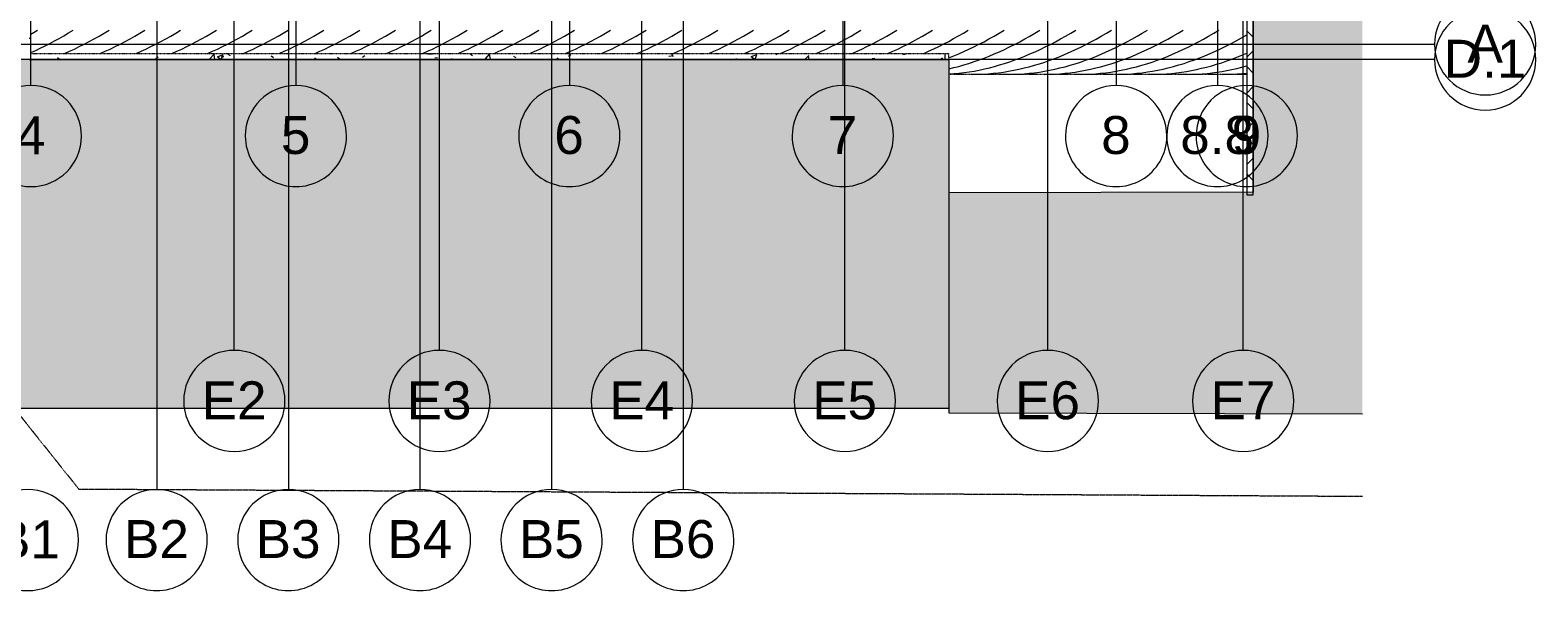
# Model space of a CAD drawing. Header units: inches. Extents: x -4124 to 2030, y 10168 to 14873.
# Drawn here: x 246 to 2030, y 10168 to 10835 of the extents above; entities that cross this region are included whole.
import ezdxf

# ---------------------------------------------------------------- set-up
doc = ezdxf.new("R2010")
doc.units = ezdxf.units.IN
doc.header["$MEASUREMENT"] = 0
for name, pattern in [('Demolished', [0.1875, 0.125, -0.0625]), ('Double Dash 3_8_', [1, 0.375, -0.125, 0.125, -0.125, 0.125, -0.125]), ('Grid Line 1_2_', [0.875, 0.5, -0.125, 0.125, -0.125])]:
    doc.linetypes.add(name, pattern=pattern)
for name, color, linetype, lineweight in [('A-ROOF', 132, 'Demolished', 9), ('A-ROOF-PATT', 132, 'Demolished', 9), ('A-WALL', 113, 'Continuous', 9), ('A-WALL-PATT', 111, 'Continuous', 13), ('C-PROP-LINE', 91, 'Double Dash 3_8_', 9), ('S-BEAM', 12, 'Continuous', 9), ('S-GRID', 1, 'Continuous', 9), ('S-GRID-IDEN', 1, 'Continuous', 9)]:
    doc.layers.add(name, color=color, linetype=linetype, lineweight=lineweight)
doc.styles.add('Arial', font='arial.ttf', dxfattribs={"height": 45})

# ---------------------------------------------------------------- blocks, each defined once
blk = doc.blocks.new('Conc Beam - Conc Beam-1196117-DEMO PLAN - MEZZ')
at = {"layer": 'S-BEAM'}
h = blk.add_hatch(dxfattribs=at)
h.set_pattern_fill('FP_8', color=8, style=0, pattern_type=2)
h.set_pattern_definition([(50, (0, 0), (68.8574, -6.02404), [7.2, -79.2]), (355, (0, 0), (-13.3201, 72.2107), [5.76, -63.36]), (100.451, (5.74, -0.5), (55.53753, 66.1862), [6.119, -67.31]), (46.184, (0, 19.2), (102.45503, -15.8907), [10.8, -118.8]), (96.636, (8.54, 17.88), (89.7274, 93.5155), [9.179, -100.964]), (351.184, (0, 19.2), (89.7283, 93.5149), [8.64, -95.04]), (21, (9.6, 14.4), (57.30352, -38.65147), [7.2, -79.2]), (326, (9.6, 14.4), (23.3584, 69.61462), [5.76, -63.36]), (71.451, (14.375, 11.18), (80.66193, 30.96264), [6.119, -67.31]), (37.5, (0, 0), (1.167627, 31.957773), [3.168, -59.424, 3.168, -61.152, -63.6]), (37.5, (0, 0), (1.167627, 31.957773), [-126.912, 3.168, -60.432]), (7.5, (0, 0), (25.2549, 37.86335), [3.168, -33.504, 3.168, -57.984, -24.24]), (7.5, (0, 0), (25.2549, 37.86335), [-97.824, 3.168, -21.072]), (327.5, (-21.408, 0), (51.247365, -2.16529), [3.168, -20.832, 3.168, -71.712, -99.36]), (327.5, (-21.408, 0), (51.247365, -2.16529), [-98.88, 3.168, -96.192]), (317.5, (-31.01, 0), (55.98627, 9.60998), [3.168, -28.032, 3.168, -46.56, -70.56]), (317.5, (-31.01, 0), (55.98627, 9.60998), [-80.928, 3.168, -67.392])])
h.paths.add_polyline_path([(-3028.2, 10800.4), (-1943.2, 10800.4), (-1943.2, 10807.7), (-3026.2, 10807.7), (-3026.2, 10825.4), (-3028.2, 10825.4), (-3028.2, 10807.7)], flags=0)
for p, q in [((-3026.2, 10825.4), (-3028.2, 10825.4)), ((-1943.2, 10807.7), (-1943.2, 10800.4))]:
    blk.add_line(p, q, dxfattribs=at)
blk = doc.blocks.new('FP_56-DEMO PLAN - MEZZ')
at = {"layer": 'A-ROOF-PATT', "color": 20, "linetype": 'Continuous'}
for p, q in [((-3026.2, 10830.7), (-3022.3, 10833)), ((-3022.3, 10833), (-3018.5, 10835.3)), ((-2987.2, 10828.7), (-2981.6, 10831.9)), ((-2981.6, 10831.9), (-2976, 10835.3)), ((-2945.4, 10828.3), (-2939.5, 10831.8)), ((-2939.5, 10831.8), (-2933.6, 10835.3)), ((-2903, 10828.3), (-2897.1, 10831.8)), ((-2897.1, 10831.8), (-2891.2, 10835.3)), ((-2860.5, 10828.3), (-2854.6, 10831.8)), ((-2854.6, 10831.8), (-2848.8, 10835.3)), ((-2818.1, 10828.3), (-2812.2, 10831.8)), ((-2812.2, 10831.8), (-2806.3, 10835.3)), ((-2775.7, 10828.3), (-2769.8, 10831.8)), ((-2769.8, 10831.8), (-2763.9, 10835.3)), ((-2733.2, 10828.3), (-2727.4, 10831.8)), ((-2727.4, 10831.8), (-2721.5, 10835.3)), ((-2690.8, 10828.3), (-2684.9, 10831.8)), ((-2684.9, 10831.8), (-2679.1, 10835.3)), ((-2648.4, 10828.3), (-2642.5, 10831.8)), ((-2642.5, 10831.8), (-2636.6, 10835.3)), ((-2606, 10828.3), (-2600.1, 10831.8)), ((-2600.1, 10831.8), (-2594.2, 10835.3)), ((-2563.5, 10828.3), (-2557.7, 10831.8)), ((-2557.7, 10831.8), (-2551.8, 10835.3)), ((-2521.1, 10828.3), (-2515.2, 10831.8)), ((-2515.2, 10831.8), (-2509.3, 10835.3)), ((-2478.7, 10828.3), (-2472.8, 10831.8)), ((-2472.8, 10831.8), (-2466.9, 10835.3)), ((-2436.3, 10828.3), (-2430.4, 10831.8)), ((-2430.4, 10831.8), (-2424.5, 10835.3)), ((-2393.8, 10828.3), (-2388, 10831.8)), ((-2388, 10831.8), (-2382.1, 10835.3)), ((-2351.4, 10828.3), (-2345.5, 10831.8)), ((-2345.5, 10831.8), (-2339.6, 10835.3)), ((-2309, 10828.3), (-2303.1, 10831.8)), ((-2303.1, 10831.8), (-2297.2, 10835.3)), ((-2266.6, 10828.3), (-2260.7, 10831.8)), ((-2260.7, 10831.8), (-2254.8, 10835.3)), ((-2224.1, 10828.3), (-2218.2, 10831.8)), ((-2218.2, 10831.8), (-2212.4, 10835.3)), ((-2181.7, 10828.3), (-2175.8, 10831.8)), ((-2175.8, 10831.8), (-2169.9, 10835.3)), ((-2139.3, 10828.3), (-2133.4, 10831.8)), ((-2133.4, 10831.8), (-2127.5, 10835.3)), ((-2096.9, 10828.3), (-2091, 10831.8)), ((-2091, 10831.8), (-2085.1, 10835.3)), ((-2054.4, 10828.3), (-2048.5, 10831.8)), ((-2048.5, 10831.8), (-2042.7, 10835.3)), ((-2012, 10828.3), (-2006.1, 10831.8)), ((-2006.1, 10831.8), (-2000.2, 10835.3)), ((-1969.6, 10828.3), (-1963.7, 10831.8)), ((-1963.7, 10831.8), (-1957.8, 10835.3)), ((-3020.6, 10811.3), (-3015.1, 10813.9)), ((-3015.1, 10813.9), (-3009.5, 10816.7)), ((-3009.5, 10816.7), (-3003.9, 10819.5)), ((-3003.9, 10819.5), (-2998.3, 10822.5)), ((-2998.3, 10822.5), (-2992.8, 10825.5)), ((-2992.8, 10825.5), (-2987.2, 10828.7)), ((-2974.8, 10812.9), (-2968.9, 10815.8)), ((-2968.9, 10815.8), (-2963, 10818.7)), ((-2963, 10818.7), (-2957.1, 10821.8)), ((-2957.1, 10821.8), (-2951.3, 10825)), ((-2951.3, 10825), (-2945.4, 10828.3)), ((-2932.4, 10812.9), (-2926.5, 10815.8)), ((-2926.5, 10815.8), (-2920.6, 10818.7)), ((-2920.6, 10818.7), (-2914.7, 10821.8)), ((-2914.7, 10821.8), (-2908.8, 10825)), ((-2908.8, 10825), (-2903, 10828.3)), ((-2889.9, 10812.9), (-2884.1, 10815.8)), ((-2884.1, 10815.8), (-2878.2, 10818.7)), ((-2878.2, 10818.7), (-2872.3, 10821.8)), ((-2872.3, 10821.8), (-2866.4, 10825)), ((-2866.4, 10825), (-2860.5, 10828.3)), ((-2847.5, 10812.9), (-2841.6, 10815.8)), ((-2841.6, 10815.8), (-2835.8, 10818.7)), ((-2835.8, 10818.7), (-2829.9, 10821.8)), ((-2829.9, 10821.8), (-2824, 10825)), ((-2824, 10825), (-2818.1, 10828.3)), ((-2805.1, 10812.9), (-2799.2, 10815.8)), ((-2799.2, 10815.8), (-2793.3, 10818.7)), ((-2793.3, 10818.7), (-2787.4, 10821.8)), ((-2787.4, 10821.8), (-2781.6, 10825)), ((-2781.6, 10825), (-2775.7, 10828.3)), ((-2762.7, 10812.9), (-2756.8, 10815.8)), ((-2756.8, 10815.8), (-2750.9, 10818.7)), ((-2750.9, 10818.7), (-2745, 10821.8)), ((-2745, 10821.8), (-2739.1, 10825)), ((-2739.1, 10825), (-2733.2, 10828.3)), ((-2720.2, 10812.9), (-2714.4, 10815.8)), ((-2714.4, 10815.8), (-2708.5, 10818.7)), ((-2708.5, 10818.7), (-2702.6, 10821.8)), ((-2702.6, 10821.8), (-2696.7, 10825)), ((-2696.7, 10825), (-2690.8, 10828.3)), ((-2677.8, 10812.9), (-2671.9, 10815.8)), ((-2671.9, 10815.8), (-2666, 10818.7)), ((-2666, 10818.7), (-2660.2, 10821.8)), ((-2660.2, 10821.8), (-2654.3, 10825)), ((-2654.3, 10825), (-2648.4, 10828.3)), ((-2635.4, 10812.9), (-2629.5, 10815.8)), ((-2629.5, 10815.8), (-2623.6, 10818.7)), ((-2623.6, 10818.7), (-2617.7, 10821.8)), ((-2617.7, 10821.8), (-2611.9, 10825)), ((-2611.9, 10825), (-2606, 10828.3)), ((-2593, 10812.9), (-2587.1, 10815.8)), ((-2587.1, 10815.8), (-2581.2, 10818.7)), ((-2581.2, 10818.7), (-2575.3, 10821.8)), ((-2575.3, 10821.8), (-2569.4, 10825)), ((-2569.4, 10825), (-2563.5, 10828.3)), ((-2550.5, 10812.9), (-2544.6, 10815.8)), ((-2544.6, 10815.8), (-2538.8, 10818.7)), ((-2538.8, 10818.7), (-2532.9, 10821.8)), ((-2532.9, 10821.8), (-2527, 10825)), ((-2527, 10825), (-2521.1, 10828.3)), ((-2508.1, 10812.9), (-2502.2, 10815.8)), ((-2502.2, 10815.8), (-2496.3, 10818.7)), ((-2496.3, 10818.7), (-2490.5, 10821.8)), ((-2490.5, 10821.8), (-2484.6, 10825)), ((-2484.6, 10825), (-2478.7, 10828.3)), ((-2465.7, 10812.9), (-2459.8, 10815.8)), ((-2459.8, 10815.8), (-2453.9, 10818.7)), ((-2453.9, 10818.7), (-2448, 10821.8)), ((-2448, 10821.8), (-2442.1, 10825)), ((-2442.1, 10825), (-2436.3, 10828.3)), ((-2423.3, 10812.9), (-2417.4, 10815.8)), ((-2417.4, 10815.8), (-2411.5, 10818.7)), ((-2411.5, 10818.7), (-2405.6, 10821.8)), ((-2405.6, 10821.8), (-2399.7, 10825)), ((-2399.7, 10825), (-2393.8, 10828.3)), ((-2380.8, 10812.9), (-2374.9, 10815.8)), ((-2374.9, 10815.8), (-2369.1, 10818.7)), ((-2369.1, 10818.7), (-2363.2, 10821.8)), ((-2363.2, 10821.8), (-2357.3, 10825)), ((-2357.3, 10825), (-2351.4, 10828.3)), ((-2338.4, 10812.9), (-2332.5, 10815.8)), ((-2332.5, 10815.8), (-2326.6, 10818.7)), ((-2326.6, 10818.7), (-2320.8, 10821.8)), ((-2320.8, 10821.8), (-2314.9, 10825)), ((-2314.9, 10825), (-2309, 10828.3)), ((-2296, 10812.9), (-2290.1, 10815.8)), ((-2290.1, 10815.8), (-2284.2, 10818.7)), ((-2284.2, 10818.7), (-2278.3, 10821.8)), ((-2278.3, 10821.8), (-2272.4, 10825)), ((-2272.4, 10825), (-2266.6, 10828.3)), ((-2253.5, 10812.9), (-2247.7, 10815.8)), ((-2247.7, 10815.8), (-2241.8, 10818.7)), ((-2241.8, 10818.7), (-2235.9, 10821.8)), ((-2235.9, 10821.8), (-2230, 10825)), ((-2230, 10825), (-2224.1, 10828.3)), ((-2211.1, 10812.9), (-2205.2, 10815.8)), ((-2205.2, 10815.8), (-2199.4, 10818.7)), ((-2199.4, 10818.7), (-2193.5, 10821.8)), ((-2193.5, 10821.8), (-2187.6, 10825)), ((-2187.6, 10825), (-2181.7, 10828.3)), ((-2168.7, 10812.9), (-2162.8, 10815.8)), ((-2162.8, 10815.8), (-2156.9, 10818.7)), ((-2156.9, 10818.7), (-2151, 10821.8)), ((-2151, 10821.8), (-2145.2, 10825)), ((-2145.2, 10825), (-2139.3, 10828.3)), ((-2126.3, 10812.9), (-2120.4, 10815.8)), ((-2120.4, 10815.8), (-2114.5, 10818.7)), ((-2114.5, 10818.7), (-2108.6, 10821.8)), ((-2108.6, 10821.8), (-2102.7, 10825)), ((-2102.7, 10825), (-2096.9, 10828.3)), ((-2083.8, 10812.9), (-2078, 10815.8)), ((-2078, 10815.8), (-2072.1, 10818.7)), ((-2072.1, 10818.7), (-2066.2, 10821.8)), ((-2066.2, 10821.8), (-2060.3, 10825)), ((-2060.3, 10825), (-2054.4, 10828.3)), ((-2041.4, 10812.9), (-2035.5, 10815.8)), ((-2035.5, 10815.8), (-2029.6, 10818.7)), ((-2029.6, 10818.7), (-2023.8, 10821.8)), ((-2023.8, 10821.8), (-2017.9, 10825)), ((-2017.9, 10825), (-2012, 10828.3)), ((-1999, 10812.9), (-1993.1, 10815.8)), ((-1993.1, 10815.8), (-1987.2, 10818.7)), ((-1987.2, 10818.7), (-1981.3, 10821.8)), ((-1981.3, 10821.8), (-1975.5, 10825)), ((-1975.5, 10825), (-1969.6, 10828.3)), ((-1956.4, 10813), (-1950.5, 10815.9)), ((-1950.5, 10815.9), (-1944.5, 10818.9)), ((-1944.5, 10818.9), (-1938.6, 10822)), ((-3026.2, 10808.8), (-3020.6, 10811.3)), ((-2986.6, 10807.6), (-2980.7, 10810.2)), ((-2980.7, 10810.2), (-2974.8, 10812.9)), ((-2944.1, 10807.6), (-2938.3, 10810.2)), ((-2938.3, 10810.2), (-2932.4, 10812.9)), ((-2901.7, 10807.6), (-2895.8, 10810.2)), ((-2895.8, 10810.2), (-2889.9, 10812.9)), ((-2859.3, 10807.6), (-2853.4, 10810.2)), ((-2853.4, 10810.2), (-2847.5, 10812.9)), ((-2816.9, 10807.6), (-2811, 10810.2)), ((-2811, 10810.2), (-2805.1, 10812.9)), ((-2774.4, 10807.6), (-2768.5, 10810.2)), ((-2768.5, 10810.2), (-2762.7, 10812.9)), ((-2732, 10807.6), (-2726.1, 10810.2)), ((-2726.1, 10810.2), (-2720.2, 10812.9)), ((-2689.6, 10807.6), (-2683.7, 10810.2)), ((-2683.7, 10810.2), (-2677.8, 10812.9)), ((-2647.2, 10807.6), (-2641.3, 10810.2)), ((-2641.3, 10810.2), (-2635.4, 10812.9)), ((-2604.7, 10807.6), (-2598.8, 10810.2)), ((-2598.8, 10810.2), (-2593, 10812.9)), ((-2562.3, 10807.6), (-2556.4, 10810.2)), ((-2556.4, 10810.2), (-2550.5, 10812.9)), ((-2519.9, 10807.6), (-2514, 10810.2)), ((-2514, 10810.2), (-2508.1, 10812.9)), ((-2477.4, 10807.6), (-2471.6, 10810.2)), ((-2471.6, 10810.2), (-2465.7, 10812.9)), ((-2435, 10807.6), (-2429.1, 10810.2)), ((-2429.1, 10810.2), (-2423.3, 10812.9)), ((-2392.6, 10807.6), (-2386.7, 10810.2)), ((-2386.7, 10810.2), (-2380.8, 10812.9)), ((-2350.2, 10807.6), (-2344.3, 10810.2)), ((-2344.3, 10810.2), (-2338.4, 10812.9)), ((-2307.7, 10807.6), (-2301.9, 10810.2)), ((-2301.9, 10810.2), (-2296, 10812.9)), ((-2265.3, 10807.6), (-2259.4, 10810.2)), ((-2259.4, 10810.2), (-2253.5, 10812.9)), ((-2222.9, 10807.6), (-2217, 10810.2)), ((-2217, 10810.2), (-2211.1, 10812.9)), ((-2180.5, 10807.6), (-2174.6, 10810.2)), ((-2174.6, 10810.2), (-2168.7, 10812.9)), ((-2138, 10807.6), (-2132.2, 10810.2)), ((-2132.2, 10810.2), (-2126.3, 10812.9)), ((-2095.6, 10807.6), (-2089.7, 10810.2)), ((-2089.7, 10810.2), (-2083.8, 10812.9)), ((-2053.2, 10807.6), (-2047.3, 10810.2)), ((-2047.3, 10810.2), (-2041.4, 10812.9)), ((-2010.8, 10807.6), (-2004.9, 10810.2)), ((-2004.9, 10810.2), (-1999, 10812.9)), ((-1968.3, 10807.6), (-1962.4, 10810.2)), ((-1962.4, 10810.2), (-1956.4, 10813))]:
    blk.add_line(p, q, dxfattribs=at)
blk = doc.blocks.new('FP_57-DEMO PLAN - MEZZ')
at = {"layer": 'A-ROOF', "color": 1}
blk.add_line((-1938.6, 10782.9), (-1585.5, 10782.9), dxfattribs=at)
at = {"layer": 'A-ROOF-PATT', "color": 20, "linetype": 'Continuous'}
for p, q in [((-1927, 10828.4), (-1921.2, 10831.8)), ((-1921.2, 10831.8), (-1915.4, 10835.3)), ((-1884.9, 10828.2), (-1878.9, 10831.7)), ((-1878.9, 10831.7), (-1873, 10835.3)), ((-1842.5, 10828.2), (-1836.5, 10831.7)), ((-1836.5, 10831.7), (-1830.5, 10835.3)), ((-1800.1, 10828.2), (-1794.1, 10831.7)), ((-1794.1, 10831.7), (-1788.1, 10835.3)), ((-1757.9, 10828.1), (-1751.8, 10831.6)), ((-1751.8, 10831.6), (-1745.7, 10835.3)), ((-1715.4, 10828.1), (-1709.3, 10831.6)), ((-1709.3, 10831.6), (-1703.2, 10835.3)), ((-1673, 10828.1), (-1666.9, 10831.6)), ((-1666.9, 10831.6), (-1660.8, 10835.3)), ((-1630.6, 10828.1), (-1624.5, 10831.6)), ((-1624.5, 10831.6), (-1618.4, 10835.3)), ((-1938.6, 10822), (-1932.8, 10825.2)), ((-1932.8, 10825.2), (-1927, 10828.4)), ((-1914.7, 10812.6), (-1908.7, 10815.5)), ((-1908.7, 10815.5), (-1902.8, 10818.5)), ((-1902.8, 10818.5), (-1896.8, 10821.6)), ((-1896.8, 10821.6), (-1890.9, 10824.9)), ((-1890.9, 10824.9), (-1884.9, 10828.2)), ((-1872.5, 10812.5), (-1866.5, 10815.4)), ((-1866.5, 10815.4), (-1860.5, 10818.4)), ((-1860.5, 10818.4), (-1854.5, 10821.6)), ((-1854.5, 10821.6), (-1848.5, 10824.8)), ((-1848.5, 10824.8), (-1842.5, 10828.2)), ((-1830.2, 10812.5), (-1824.2, 10815.4)), ((-1824.2, 10815.4), (-1818.2, 10818.4)), ((-1818.2, 10818.4), (-1812.2, 10821.5)), ((-1812.2, 10821.5), (-1806.2, 10824.8)), ((-1806.2, 10824.8), (-1800.1, 10828.2)), ((-1788.3, 10812.2), (-1782.2, 10815.1)), ((-1782.2, 10815.1), (-1776.2, 10818.2)), ((-1776.2, 10818.2), (-1770.1, 10821.4)), ((-1770.1, 10821.4), (-1764, 10824.7)), ((-1764, 10824.7), (-1757.9, 10828.1)), ((-1745.9, 10812.2), (-1739.8, 10815.1)), ((-1739.8, 10815.1), (-1733.7, 10818.2)), ((-1733.7, 10818.2), (-1727.6, 10821.4)), ((-1727.6, 10821.4), (-1721.5, 10824.7)), ((-1721.5, 10824.7), (-1715.4, 10828.1)), ((-1703.5, 10812.2), (-1697.4, 10815.1)), ((-1697.4, 10815.1), (-1691.3, 10818.2)), ((-1691.3, 10818.2), (-1685.2, 10821.4)), ((-1685.2, 10821.4), (-1679.1, 10824.7)), ((-1679.1, 10824.7), (-1673, 10828.1)), ((-1661.1, 10812.2), (-1655, 10815.1)), ((-1655, 10815.1), (-1648.9, 10818.2)), ((-1648.9, 10818.2), (-1642.8, 10821.4)), ((-1642.8, 10821.4), (-1636.7, 10824.7)), ((-1636.7, 10824.7), (-1630.6, 10828.1)), ((-1616.4, 10813.2), (-1610.2, 10816.3)), ((-1610.2, 10816.3), (-1604.1, 10819.4)), ((-1604.1, 10819.4), (-1597.9, 10822.7)), ((-1597.9, 10822.7), (-1591.7, 10826.1)), ((-1591.7, 10826.1), (-1585.5, 10829.6)), ((-1938.6, 10802.4), (-1932.6, 10804.7)), ((-1932.6, 10804.7), (-1926.6, 10807.2)), ((-1926.6, 10807.2), (-1920.7, 10809.9)), ((-1920.7, 10809.9), (-1914.7, 10812.6)), ((-1920.6, 10794), (-1914.6, 10795.9)), ((-1914.6, 10795.9), (-1908.6, 10797.9)), ((-1908.6, 10797.9), (-1902.6, 10800)), ((-1902.6, 10800), (-1896.6, 10802.2)), ((-1896.6, 10802.2), (-1890.6, 10804.6)), ((-1890.6, 10804.6), (-1884.6, 10807.1)), ((-1884.6, 10807.1), (-1878.6, 10809.7)), ((-1878.6, 10809.7), (-1872.5, 10812.5)), ((-1878.4, 10794), (-1872.4, 10795.8)), ((-1872.4, 10795.8), (-1866.3, 10797.8)), ((-1866.3, 10797.8), (-1860.3, 10799.9)), ((-1860.3, 10799.9), (-1854.3, 10802.2)), ((-1854.3, 10802.2), (-1848.3, 10804.5)), ((-1848.3, 10804.5), (-1842.3, 10807)), ((-1842.3, 10807), (-1836.3, 10809.7)), ((-1836.3, 10809.7), (-1830.2, 10812.5)), ((-1831, 10795.5), (-1824.9, 10797.5)), ((-1824.9, 10797.5), (-1818.8, 10799.6)), ((-1818.8, 10799.6), (-1812.7, 10801.8)), ((-1812.7, 10801.8), (-1806.6, 10804.2)), ((-1806.6, 10804.2), (-1800.5, 10806.8)), ((-1800.5, 10806.8), (-1794.4, 10809.4)), ((-1794.4, 10809.4), (-1788.3, 10812.2)), ((-1788.6, 10795.5), (-1782.5, 10797.5)), ((-1782.5, 10797.5), (-1776.4, 10799.6)), ((-1776.4, 10799.6), (-1770.3, 10801.8)), ((-1770.3, 10801.8), (-1764.2, 10804.2)), ((-1764.2, 10804.2), (-1758.1, 10806.8)), ((-1758.1, 10806.8), (-1752, 10809.4)), ((-1752, 10809.4), (-1745.9, 10812.2)), ((-1746.2, 10795.5), (-1740.1, 10797.5)), ((-1740.1, 10797.5), (-1734, 10799.6)), ((-1734, 10799.6), (-1727.9, 10801.8)), ((-1727.9, 10801.8), (-1721.8, 10804.2)), ((-1721.8, 10804.2), (-1715.7, 10806.8)), ((-1715.7, 10806.8), (-1709.6, 10809.4)), ((-1709.6, 10809.4), (-1703.5, 10812.2)), ((-1703.7, 10795.5), (-1697.6, 10797.5)), ((-1697.6, 10797.5), (-1691.5, 10799.6)), ((-1691.5, 10799.6), (-1685.4, 10801.8)), ((-1685.4, 10801.8), (-1679.3, 10804.2)), ((-1679.3, 10804.2), (-1673.3, 10806.8)), ((-1673.3, 10806.8), (-1667.2, 10809.4)), ((-1667.2, 10809.4), (-1661.1, 10812.2)), ((-1666, 10794), (-1659.8, 10795.9)), ((-1659.8, 10795.9), (-1653.6, 10798)), ((-1653.6, 10798), (-1647.4, 10800.2)), ((-1647.4, 10800.2), (-1641.2, 10802.5)), ((-1641.2, 10802.5), (-1635, 10805)), ((-1635, 10805), (-1628.8, 10807.6)), ((-1628.8, 10807.6), (-1622.6, 10810.4)), ((-1622.6, 10810.4), (-1616.4, 10813.2)), ((-1621.1, 10794.8), (-1615.1, 10796.7)), ((-1615.1, 10796.7), (-1609.2, 10798.7)), ((-1609.2, 10798.7), (-1603.3, 10800.8)), ((-1603.3, 10800.8), (-1597.3, 10803.1)), ((-1597.3, 10803.1), (-1591.4, 10805.5)), ((-1591.4, 10805.5), (-1585.5, 10808)), ((-1938.6, 10789.3), (-1932.6, 10790.8)), ((-1938.6, 10783.3), (-1932.6, 10783.7)), ((-1932.6, 10790.8), (-1926.6, 10792.3)), ((-1932.6, 10783.7), (-1926.5, 10784.3)), ((-1926.6, 10792.3), (-1920.6, 10794)), ((-1926.5, 10784.3), (-1920.5, 10785)), ((-1920.5, 10785), (-1914.5, 10785.8)), ((-1914.5, 10785.8), (-1908.5, 10786.8)), ((-1910.2, 10782.8), (-1904.1, 10782.9)), ((-1908.5, 10786.8), (-1902.5, 10788)), ((-1904.1, 10782.9), (-1898.1, 10783.1)), ((-1902.5, 10788), (-1896.4, 10789.3)), ((-1898.1, 10783.1), (-1892, 10783.5)), ((-1896.4, 10789.3), (-1890.4, 10790.7)), ((-1892, 10783.5), (-1885.9, 10784.1)), ((-1890.4, 10790.7), (-1884.4, 10792.3)), ((-1885.9, 10784.1), (-1879.8, 10784.8)), ((-1884.4, 10792.3), (-1878.4, 10794)), ((-1879.8, 10784.8), (-1873.7, 10785.6)), ((-1873.7, 10785.6), (-1867.6, 10786.6)), ((-1867.8, 10782.8), (-1861.7, 10782.9)), ((-1867.6, 10786.6), (-1861.5, 10787.7)), ((-1861.7, 10782.9), (-1855.6, 10783.1)), ((-1861.5, 10787.7), (-1855.4, 10789)), ((-1855.6, 10783.1), (-1849.5, 10783.5)), ((-1855.4, 10789), (-1849.3, 10790.4)), ((-1849.5, 10783.5), (-1843.4, 10784.1)), ((-1849.3, 10790.4), (-1843.2, 10791.9)), ((-1843.4, 10784.1), (-1837.3, 10784.8)), ((-1843.2, 10791.9), (-1837.1, 10793.6)), ((-1837.3, 10784.8), (-1831.2, 10785.6)), ((-1837.1, 10793.6), (-1831, 10795.5)), ((-1831.2, 10785.6), (-1825.1, 10786.6)), ((-1825.4, 10782.8), (-1819.3, 10782.9)), ((-1825.1, 10786.6), (-1819.1, 10787.7)), ((-1819.3, 10782.9), (-1813.2, 10783.1)), ((-1819.1, 10787.7), (-1813, 10789)), ((-1813.2, 10783.1), (-1807.1, 10783.5)), ((-1813, 10789), (-1806.9, 10790.4)), ((-1807.1, 10783.5), (-1801, 10784.1)), ((-1806.9, 10790.4), (-1800.8, 10791.9)), ((-1801, 10784.1), (-1794.9, 10784.8)), ((-1800.8, 10791.9), (-1794.7, 10793.6)), ((-1794.9, 10784.8), (-1788.8, 10785.6)), ((-1794.7, 10793.6), (-1788.6, 10795.5)), ((-1788.8, 10785.6), (-1782.7, 10786.6)), ((-1783, 10782.8), (-1776.9, 10782.9)), ((-1782.7, 10786.6), (-1776.6, 10787.7)), ((-1776.9, 10782.9), (-1770.8, 10783.1)), ((-1776.6, 10787.7), (-1770.5, 10789)), ((-1770.8, 10783.1), (-1764.7, 10783.5)), ((-1770.5, 10789), (-1764.4, 10790.4)), ((-1764.7, 10783.5), (-1758.6, 10784.1)), ((-1764.4, 10790.4), (-1758.3, 10791.9)), ((-1758.6, 10784.1), (-1752.5, 10784.8)), ((-1758.3, 10791.9), (-1752.2, 10793.6)), ((-1752.5, 10784.8), (-1746.4, 10785.6)), ((-1752.2, 10793.6), (-1746.2, 10795.5)), ((-1746.4, 10785.6), (-1740.3, 10786.6)), ((-1740.4, 10782.8), (-1734.2, 10782.9)), ((-1740.3, 10786.6), (-1734.2, 10787.7)), ((-1734.2, 10787.7), (-1728.1, 10789)), ((-1734.2, 10782.9), (-1728, 10783.2)), ((-1728.1, 10789), (-1722, 10790.4)), ((-1728, 10783.2), (-1721.8, 10783.6)), ((-1722, 10790.4), (-1715.9, 10791.9)), ((-1721.8, 10783.6), (-1715.6, 10784.1)), ((-1715.9, 10791.9), (-1709.8, 10793.6)), ((-1715.6, 10784.1), (-1709.4, 10784.8)), ((-1709.8, 10793.6), (-1703.7, 10795.5)), ((-1709.4, 10784.8), (-1703.2, 10785.7)), ((-1703.2, 10785.7), (-1697, 10786.7)), ((-1698.3, 10782.8), (-1692.3, 10782.9)), ((-1697, 10786.7), (-1690.8, 10787.9)), ((-1692.3, 10782.9), (-1686.4, 10783.1)), ((-1690.8, 10787.9), (-1684.6, 10789.2)), ((-1686.4, 10783.1), (-1680.5, 10783.5)), ((-1684.6, 10789.2), (-1678.4, 10790.7)), ((-1680.5, 10783.5), (-1674.5, 10784)), ((-1678.4, 10790.7), (-1672.2, 10792.3)), ((-1674.5, 10784), (-1668.6, 10784.7)), ((-1672.2, 10792.3), (-1666, 10794)), ((-1668.6, 10784.7), (-1662.6, 10785.4)), ((-1662.6, 10785.4), (-1656.7, 10786.4)), ((-1656.7, 10786.4), (-1650.8, 10787.4)), ((-1655.9, 10782.8), (-1650, 10782.9)), ((-1650.8, 10787.4), (-1644.8, 10788.6)), ((-1650, 10782.9), (-1644.2, 10783.1)), ((-1644.8, 10788.6), (-1638.9, 10790)), ((-1644.2, 10783.1), (-1638.3, 10783.5)), ((-1638.9, 10790), (-1633, 10791.4)), ((-1638.3, 10783.5), (-1632.4, 10784)), ((-1633, 10791.4), (-1627, 10793.1)), ((-1632.4, 10784), (-1626.6, 10784.6)), ((-1627, 10793.1), (-1621.1, 10794.8)), ((-1626.6, 10784.6), (-1620.7, 10785.4)), ((-1620.7, 10785.4), (-1614.8, 10786.3)), ((-1614.8, 10786.3), (-1608.9, 10787.3)), ((-1613.7, 10782.8), (-1608.1, 10782.9)), ((-1608.9, 10787.3), (-1603.1, 10788.5)), ((-1608.1, 10782.9), (-1602.4, 10783.1)), ((-1603.1, 10788.5), (-1597.2, 10789.8)), ((-1602.4, 10783.1), (-1596.8, 10783.4)), ((-1597.2, 10789.8), (-1591.3, 10791.2)), ((-1596.8, 10783.4), (-1591.1, 10783.9)), ((-1591.3, 10791.2), (-1585.5, 10792.8)), ((-1591.1, 10783.9), (-1585.5, 10784.4))]:
    blk.add_line(p, q, dxfattribs=at)
blk = doc.blocks.new('Walls 1 - Walls 1-1277454-DEMO PLAN - MEZZ')
at = {"layer": 'A-ROOF', "linetype": 'Continuous'}
blk.add_hatch(color=161, dxfattribs=at).paths.add_polyline_path([(-1448.4, 10380.1), (-1448.4, 11927.4), (-1956.9, 11927.4), (-1956.8, 11915.8), (-1585.5, 11918.9), (-1585.5, 11790.1), (-1578.7, 11790.1), (-1577.8, 11774.1), (-1577.8, 10643), (-1938.6, 10642.4), (-1938.6, 10381.4), (-1577.8, 10380.4)], flags=0)
for p, q in [((-1956.9, 11927.4), (-1956.8, 11915.8)), ((-1956.8, 11915.8), (-1585.5, 11918.9)), ((-1585.5, 11918.9), (-1585.5, 11774.1)), ((-1585.5, 11774.1), (-1577.8, 11774.1)), ((-1577.8, 11774.1), (-1577.8, 10643)), ((-1577.8, 10643), (-1938.6, 10642.4)), ((-1938.6, 10642.4), (-1938.6, 10381.4)), ((-1938.6, 10381.4), (-1448.4, 10380.1))]:
    blk.add_line(p, q, dxfattribs=at)
blk = doc.blocks.new('Family - ___-1442676-DEMO PLAN - MEZZ')
at = {"layer": 'C-PROP-LINE'}
for p, q in [((-4124.3, 11738.1), (-2969.6, 10291.1)), ((-2969.6, 10291.1), (-1448.4, 10282.5))]:
    blk.add_line(p, q, dxfattribs=at)
blk = doc.blocks.new('Grid - Grid Head - Circle-50561-DEMO PLAN - MEZZ')
at = {"layer": 'S-GRID-IDEN'}
for start, end in [(360, 180), (180, 360)]:
    blk.add_arc((0, 0), 0.25, start, end, dxfattribs=at)

msp = doc.modelspace()

# ---------------------------------------------------------------- hatches: boundary and pattern name
at = {"layer": 'A-ROOF', "linetype": 'Continuous'}
msp.add_hatch(color=255, dxfattribs=at).paths.add_polyline_path([(1334.20344, 10386.77039), (1334.20344, 10800.39539), (230.57844, 10800.39539), (230.57844, 10639.02039), (55.57844, 10639.02039), (55.57844, 10386.77039), (1155.37753, 10386.77039)], flags=0)
at = {"layer": 'A-WALL-PATT', "lineweight": 9}
h = msp.add_hatch(dxfattribs=at)
h.set_pattern_fill('FP_1', style=0, pattern_type=2)
h.set_pattern_definition([(45, (3272.782, 0), (-21.2132, 21.2132), []), (135, (3272.782, 0), (-21.2132, -21.2132), [])])
h.paths.add_polyline_path([(1687.32844, 10642.9944), (1694.95344, 10643.00784), (1694.95344, 11774.14539), (1694.11036, 11790.14539), (1687.32844, 11790.14539), (1687.32844, 10643.00784)], flags=0)

# ---------------------------------------------------------------- linework, layer by layer
at = {"layer": 'A-ROOF', "color": 1}
for p, q in [((246.57844, 10807.6693), (246.57844, 10835.38597)), ((246.57844, 10807.6693), (1334.20344, 10807.6693)), ((1334.20344, 10782.96173), (1687.32844, 10782.96173))]:
    msp.add_line(p, q, dxfattribs=at)
at = {"layer": 'A-ROOF', "linetype": 'Continuous'}
for p, q in [((244.57844, 10800.39539), (1334.20344, 10800.39539)), ((1334.20344, 10800.39539), (1334.20344, 10642.37175)), ((55.57844, 10386.77039), (1334.20344, 10386.77039))]:
    msp.add_line(p, q, dxfattribs=at)
at = {"layer": 'A-ROOF', "color": 1, "flags": 128}
msp.add_lwpolyline([(1334.20344, 10800.35215), (1334.20344, 10803.24993), (1334.20344, 10807.66929)], dxfattribs=at)
at = {"layer": 'A-WALL'}
for p, q in [((1694.95344, 10640.14539), (1694.95344, 11790.14539)), ((1687.32844, 10851.14539), (1687.32844, 10640.14539)), ((1687.32844, 10640.14539), (1694.95344, 10640.14539))]:
    msp.add_line(p, q, dxfattribs=at)
at = {"layer": 'S-GRID', "linetype": 'Grid Line 1_2_'}
for p, q in [((246.57844, 10769.69706), (246.57844, 11974.97202)), ((560.57844, 11989.62705), (560.57844, 10769.69706)), ((884.57844, 11989.62705), (884.57844, 10769.69706)), ((1208.57844, 11989.62705), (1208.57844, 10769.69706)), ((1532.57844, 11989.62705), (1532.57844, 10769.69706)), ((1652.57844, 11989.62705), (1652.57844, 10769.69706)), ((1687.32844, 11989.62705), (1687.32844, 10769.69706)), ((487.57844, 10455.54858), (487.57844, 11925.46391)), ((730.57844, 10455.54858), (730.57844, 11925.46391)), ((970.57844, 10455.54858), (970.57844, 11925.46391)), ((1211.07844, 10455.54858), (1211.07844, 11925.46391)), ((1451.57844, 10455.54858), (1451.57844, 11925.46391)), ((1683.14094, 10455.54858), (1683.14094, 11925.46391)), ((395.57844, 10889.35479), (395.57844, 10290.55287)), ((551.57844, 10889.35479), (551.57844, 10290.55287)), ((707.57844, 10889.35479), (707.57844, 10290.55287)), ((863.57844, 10889.35479), (863.57844, 10290.55287)), ((1019.57844, 10889.35479), (1019.57844, 10290.55287)), ((1909.97838, 10818.39539), (-477.71162, 10818.39539)), ((1909.97838, 10800.39539), (-711.73164, 10800.39539))]:
    msp.add_line(p, q, dxfattribs=at)

# ---------------------------------------------------------------- block references
at = {"layer": 'A-ROOF', "linetype": 'Continuous'}
msp.add_blockref('Walls 1 - Walls 1-1277454-DEMO PLAN - MEZZ', (3272.7817, 0), dxfattribs=at)
at = {"layer": 'A-ROOF', "color": 1, "linetype": 'Continuous'}
msp.add_blockref('FP_56-DEMO PLAN - MEZZ', (3272.7817, 0), dxfattribs=at)
at = {"layer": 'A-ROOF', "color": 1}
msp.add_blockref('FP_57-DEMO PLAN - MEZZ', (3272.7817, 0), dxfattribs=at)
at = {"layer": 'C-PROP-LINE'}
msp.add_blockref('Family - ___-1442676-DEMO PLAN - MEZZ', (3272.7817, 0), dxfattribs=at)
at = {"layer": 'S-BEAM'}
msp.add_blockref('Conc Beam - Conc Beam-1196117-DEMO PLAN - MEZZ', (3272.7817, 0), dxfattribs=at)
at = {"layer": 'S-GRID-IDEN', "xscale": 239.9999999999998, "yscale": 239.9999999999998, "zscale": 239.9999999999998}
for p, rotation in [((1969.97838, 10818.39539), 89.9999999999996), ((1969.97838, 10800.39539), 89.99999999999962), ((560.57844, 10709.69706), 180), ((884.57844, 10709.69706), 180), ((1208.57844, 10709.69706), 180), ((1532.57844, 10709.69706), 180), ((1652.57844, 10709.69706), 180), ((1687.32844, 10709.69706), 180), ((395.57844, 10230.55287), 180), ((551.57844, 10230.55287), 180), ((707.57844, 10230.55287), 180), ((863.57844, 10230.55287), 180), ((1019.57844, 10230.55287), 180)]:
    msp.add_blockref('Grid - Grid Head - Circle-50561-DEMO PLAN - MEZZ', p, dxfattribs=dict(at, rotation=rotation))
for p in [(246.57844, 10709.69706), (487.57844, 10395.54858), (730.57844, 10395.54858), (970.57844, 10395.54858), (1211.07844, 10395.54858), (1451.57844, 10395.54858), (1683.14094, 10395.54858), (242.76594, 10230.55287)]:
    msp.add_blockref('Grid - Grid Head - Circle-50561-DEMO PLAN - MEZZ', p, dxfattribs=at)

# ---------------------------------------------------------------- texts
at = {"layer": 'S-GRID-IDEN', "char_height": 45, "attachment_point": 1, "style": 'Arial'}
for s, insert, width in [('A', (1948.96227, 10841.84744), 50.7525), ('D.1', (1920.85204, 10823.84744), 118.9275), ('4', (228.75588, 10732.91691), 42.42), ('5', (542.77895, 10733.40437), 42.42), ('6', (866.77895, 10733.40437), 42.42), ('7', (1190.77895, 10733.40437), 42.42), ('8', (1514.77895, 10733.40437), 42.42), ('8.8', (1608.51124, 10733.40437), 106.05), ('9', (1669.52895, 10733.40437), 42.42), ('E2', (448.82675, 10418.76842), 93.1725), ('E3', (691.82675, 10418.76842), 93.1725), ('E4', (931.82675, 10418.76842), 93.1725), ('E5', (1172.32675, 10418.76842), 93.1725), ('E6', (1412.82675, 10418.76842), 93.1725), ('E7', (1644.38925, 10418.76842), 93.1725), ('B1', (204.01425, 10253.77271), 93.1725), ('B2', (356.84982, 10254.26018), 93.1725), ('B3', (512.84982, 10254.26018), 93.1725), ('B4', (668.84982, 10254.26018), 93.1725), ('B5', (824.84982, 10254.26018), 93.1725), ('B6', (980.84982, 10254.26018), 93.1725)]:
    msp.add_mtext(s, dxfattribs=dict(at, insert=insert, width=width))

doc.saveas('drawing.dxf')
